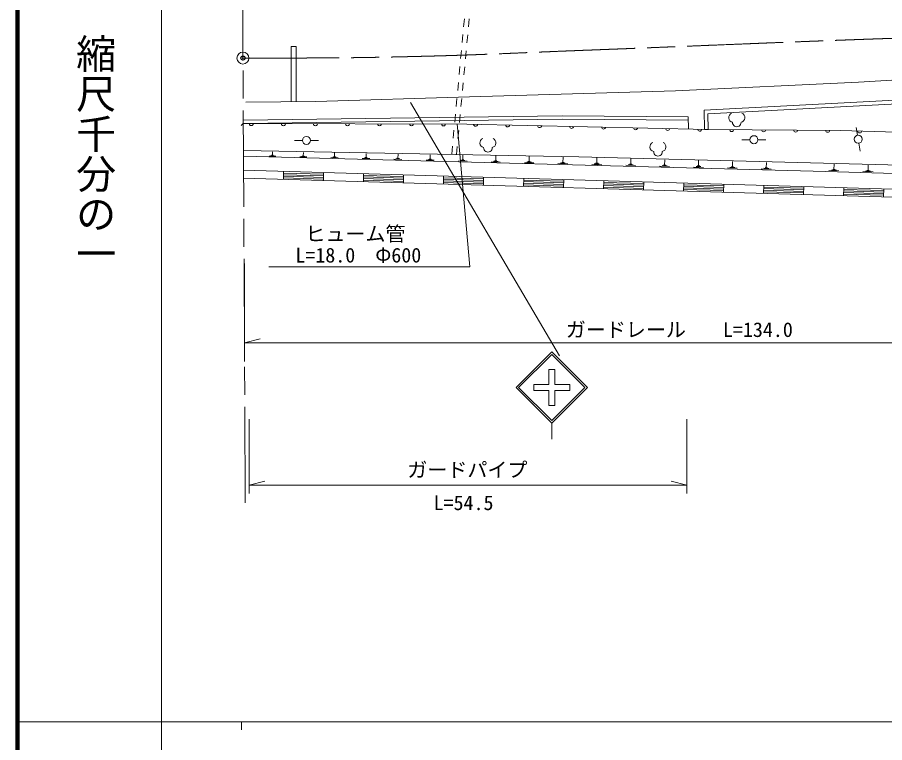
# Model space of a CAD drawing. Units: millimetres, scale not verified. Extents: x 40000 to 680000, y 20000 to 380000.
# Drawn here: x 40000 to 148322, y 202409 to 293045 of the extents above; entities that cross this region are included whole.
import ezdxf
from ezdxf.enums import TextEntityAlignment as Align

# ---------------------------------------------------------------- set-up
doc = ezdxf.new("R2010")
doc.units = ezdxf.units.MM
doc.header["$LTSCALE"] = 1000
doc.header["$PDMODE"] = 32
doc.header["$PDSIZE"] = 500
doc.linetypes.add('CHAIN', pattern=[18.5, 12, -1.5, 3.5, -1.5])
for name, color, linetype, lineweight in [('M-BGD', 7, 'Continuous', 13), ('M-BMK', 2, 'CHAIN', 13), ('M-BMK-SRVR', 3, 'Continuous', 13), ('M-STR-HTXT', 7, 'Continuous', 13), ('M-STR-STRC', 7, 'Continuous', 13), ('M-TTL', 2, 'Continuous', 140), ('M-TTL-BAND', 7, 'Continuous', 13)]:
    doc.layers.add(name, color=color, linetype=linetype, lineweight=lineweight)
doc.layers.add('M-OTRS', color=6, linetype='Continuous')
doc.styles.add('@ＭＳ ゴシック', font='')
doc.styles.add('ＭＳ ゴシック', font='')
doc.styles.get('@ＭＳ ゴシック').set_extended_font_data('@MS Gothic')
doc.styles.get('ＭＳ ゴシック').set_extended_font_data('MS Gothic')

msp = doc.modelspace()

# ---------------------------------------------------------------- linework, layer by layer
at = {"layer": 'M-BGD'}
for p, q in [((95835, 292872), (95741, 291877)), ((96341, 291847), (96435, 292843)), ((95648, 290881), (95555, 289885)), ((96155, 289856), (96248, 290851)), ((74200, 289393), (74805, 289395)), ((74218, 282502), (74200, 289393)), ((74823, 282510), (74805, 289395)), ((95461, 288890), (95368, 287894)), ((95968, 287864), (96061, 288860)), ((95275, 286898), (95181, 285903)), ((95781, 285873), (95875, 286869)), ((95088, 284907), (94995, 283911)), ((95594, 283882), (95688, 284878)), ((94901, 282916), (94808, 281920)), ((95408, 281891), (95501, 282886)), ((94715, 280925), (94621, 279929)), ((95221, 279899), (95314, 280895)), ((123771, 280623), (123825, 279155)), ((67973, 279516), (68223, 279765)), ((94528, 278933), (94434, 277938)), ((95034, 277908), (95128, 278904)), ((126267, 279049), (125802, 279044)), ((144749, 279293), (144927, 278309)), ((74612, 277669), (75612, 277669)), ((77612, 277669), (76612, 277669)), ((130491, 277758), (131491, 277758)), ((133491, 277758), (132491, 277758)), ((145284, 276341), (145105, 277325)), ((71864, 275814), (71875, 276245)), ((94341, 276942), (94248, 275946)), ((94848, 275917), (94941, 276913)), ((72265, 275696), (71458, 275717)), ((72065, 275755), (71661, 275766)), ((71965, 275812), (71763, 275817)), ((76137, 275595), (75286, 275617)), ((75926, 275657), (75500, 275668)), ((75821, 275716), (75608, 275722)), ((75714, 275719), (75726, 276173)), ((80053, 275492), (79158, 275516)), ((79831, 275558), (79383, 275570)), ((79720, 275620), (79497, 275626)), ((79608, 275623), (79621, 276101)), ((84013, 275389), (83074, 275413)), ((83780, 275458), (83310, 275470)), ((83664, 275523), (83429, 275529)), ((83547, 275526), (83560, 276027)), ((88019, 275284), (87035, 275310)), ((87774, 275356), (87282, 275369)), ((87653, 275425), (87407, 275431)), ((87530, 275428), (87544, 275953)), ((92070, 275178), (91040, 275205)), ((91814, 275254), (91299, 275267)), ((91687, 275326), (91430, 275332)), ((91558, 275329), (91573, 275878)), ((95900, 275150), (95362, 275164)), ((95767, 275225), (95498, 275232)), ((95633, 275228), (95648, 275802)), ((99754, 275127), (99769, 275725)), ((103921, 275024), (103938, 275647)), ((108136, 274920), (108153, 275569)), ((112373, 274813), (112390, 275472)), ((116608, 274702), (116625, 275361)), ((120842, 274591), (120859, 275250)), ((125075, 274480), (125092, 275138)), ((96167, 275071), (95091, 275099)), ((100310, 274963), (99189, 274992)), ((100032, 275045), (99471, 275060)), ((99894, 275123), (99613, 275131)), ((104501, 274853), (103333, 274884)), ((104211, 274939), (103627, 274954)), ((104067, 275020), (103775, 275028)), ((108740, 274742), (107524, 274774)), ((108438, 274831), (107830, 274847)), ((108288, 274916), (107984, 274924)), ((112987, 274631), (111750, 274664)), ((112680, 274722), (112061, 274738)), ((112527, 274808), (112218, 274817)), ((117222, 274521), (115985, 274553)), ((116915, 274611), (116297, 274627)), ((116762, 274698), (116453, 274706)), ((121455, 274410), (120220, 274442)), ((121148, 274500), (120531, 274517)), ((120996, 274587), (120687, 274595)), ((125687, 274299), (124454, 274332)), ((125381, 274390), (124764, 274406)), ((125229, 274476), (124921, 274484)), ((129919, 274189), (128686, 274221)), ((129613, 274279), (128996, 274295)), ((129461, 274365), (129153, 274373)), ((129307, 274369), (129324, 275027)), ((134149, 274078), (132917, 274110)), ((133843, 274168), (133227, 274184)), ((133691, 274254), (133383, 274263)), ((133537, 274258), (133555, 274915)), ((141991, 274034), (142011, 274693)), ((146246, 273911), (146266, 274581)), ((68253, 273930), (230584, 269211)), ((73251, 273784), (73222, 272785)), ((73228, 272985), (78226, 272839)), ((73234, 273185), (78231, 273039)), ((73239, 273385), (78237, 273239)), ((73245, 273584), (78243, 273439)), ((78220, 272639), (78249, 273639)), ((83247, 273494), (83218, 272494)), ((83235, 273094), (88233, 272949)), ((83241, 273294), (88239, 273149)), ((88216, 272349), (88245, 273349)), ((93243, 273203), (93213, 272204)), ((93237, 273003), (98235, 272858)), ((98211, 272058), (98240, 273058)), ((142604, 273851), (141369, 273888)), ((142297, 273943), (141680, 273961)), ((142145, 274030), (141837, 274039)), ((146870, 273725), (145613, 273762)), ((146558, 273818), (145930, 273836)), ((146403, 273906), (146089, 273915)), ((68224, 272930), (230577, 268211)), ((83223, 272694), (88221, 272549)), ((83229, 272894), (88227, 272749)), ((93219, 272404), (98217, 272258)), ((93225, 272603), (98223, 272458)), ((93231, 272803), (98229, 272658)), ((103238, 272913), (103209, 271913)), ((103215, 272113), (108213, 271968)), ((103221, 272313), (108219, 272168)), ((103227, 272513), (108225, 272368)), ((103232, 272713), (108230, 272567)), ((108207, 271768), (108236, 272767)), ((113234, 272622), (113205, 271623)), ((113217, 272022), (118215, 271877)), ((113222, 272222), (118220, 272077)), ((113228, 272422), (118226, 272277)), ((118203, 271477), (118232, 272477)), ((123230, 272332), (123201, 271332)), ((123218, 271932), (128216, 271786)), ((123224, 272132), (128222, 271986)), ((128199, 271187), (128228, 272186)), ((133226, 272041), (133197, 271041)), ((138194, 270896), (138224, 271896)), ((113211, 271822), (118209, 271677)), ((123207, 271532), (128204, 271387)), ((123212, 271732), (128210, 271587)), ((133202, 271241), (138200, 271096)), ((133208, 271441), (138206, 271296)), ((133214, 271641), (138212, 271496)), ((133220, 271841), (138218, 271696)), ((143221, 271750), (143192, 270751)), ((143198, 270951), (148196, 270806)), ((143204, 271151), (148202, 271005)), ((143210, 271351), (148208, 271205)), ((143216, 271551), (148213, 271405)), ((148190, 270606), (148219, 271605)), ((68375, 250037), (68375, 262291))]:
    msp.add_line(p, q, dxfattribs=at)
for points in [[(68523, 282424), (77281, 282544), (96458, 283119), (122183, 283859), (145058, 284927), (164455, 286105), (180098, 286982), (193823, 287777), (204015, 288105), (221384, 288352), (236753, 288461), (255519, 288763)], [(125802, 279044), (125778, 281439), (204403, 285588), (255670, 286306)], [(126267, 279049), (126247, 280998), (204418, 285123), (255676, 285841)], [(123771, 280623), (108034, 280756), (68221, 280194)], [(123767, 280193), (108035, 280327), (68223, 279765)], [(68223, 279765), (96129, 279713), (126267, 279049), (142812, 278919), (162419, 278302), (201348, 277747)], [(68240, 276413), (110107, 275633), (163200, 274235), (190622, 273264)], [(189891, 272346), (140980, 273800), (68244, 275701)]]:
    msp.add_lwpolyline(points, dxfattribs=at)
for centre in [(76112, 277669), (131991, 277758), (145016, 277817)]:
    msp.add_circle(centre, 500, dxfattribs=at)
for centre, radius, start, end in [((129453, 280520), 599, 113.44836, 257.2818), ((130256, 280520), 599, 282.7182, 66.55164), ((69223, 279763), 250, 179.892, 359.892), ((73223, 279756), 250, 179.892, 359.892), ((77223, 279748), 250, 179.892, 359.892), ((81223, 279741), 250, 179.892, 359.892), ((85223, 279733), 250, 179.892, 359.892), ((89223, 279726), 250, 179.892, 359.892), ((93223, 279718), 250, 179.892, 359.892), ((97223, 279688), 250, 178.73848, 358.73848), ((101222, 279600), 250, 178.73848, 358.73848), ((105221, 279512), 250, 178.73848, 358.73848), ((129855, 279903), 534, 176.52859, 3.47141), ((109220, 279424), 250, 178.73848, 358.73848), ((113219, 279336), 250, 178.73848, 358.73848), ((117218, 279248), 250, 178.73848, 358.73848), ((121217, 279160), 250, 178.73848, 358.73848), ((125216, 279072), 250, 178.73848, 358.73848), ((129216, 279026), 250, 179.55178, 359.55178), ((133216, 278994), 250, 179.55178, 359.55178), ((137216, 278963), 250, 179.55178, 359.55178), ((141216, 278932), 250, 179.55178, 359.55178), ((145214, 278844), 250, 178.19635, 358.19635), ((98372, 277357), 599, 113.44836, 257.2818), ((99175, 277357), 599, 282.7182, 66.55164), ((119605, 276860), 599, 113.44836, 257.2818), ((120408, 276860), 599, 282.7182, 66.55164), ((98773, 276741), 534, 176.52859, 3.47141), ((120006, 276244), 534, 176.52859, 3.47141)]:
    msp.add_arc(centre, radius, start, end, dxfattribs=at)
at = {"layer": 'M-BMK'}
for p, q in [((68182, 287954), (67898, 343520)), ((68465, 232387), (68182, 287954))]:
    msp.add_line(p, q, dxfattribs=at)
msp.add_open_spline([(68182, 287954), (78762, 287961), (81523, 287957), (90072, 288162), (98109, 288354), (102606, 288614), (110640, 288921), (124812, 289462), (132748, 289836), (146922, 290340), (155361, 290640), (160091, 290709), (168531, 290963), (184269, 291437), (193079, 291920), (208822, 292225), (232004, 292674), (244994, 292743), (268181, 292854), (290645, 292961), (303230, 293003), (325693, 292782), (342228, 292619), (351482, 292054), (368016, 291827), (407203, 291290), (429159, 291548), (468348, 291191), (507684, 290833), (520045, 290664), (569053, 289993)], degree=3, knots=[0, 0, 0, 0, 1, 1, 1, 2, 2, 2, 3, 3, 3, 4, 4, 4, 5, 5, 5, 6, 6, 6, 7, 7, 7, 8, 8, 8, 9, 9, 9, 10, 10, 10, 10], dxfattribs=at)
at = {"layer": 'M-BMK-SRVR'}
msp.add_circle((68182, 287954), 750, dxfattribs=at)
msp.add_point((68182, 287954), dxfattribs=at)
msp.add_point((68182, 287954), dxfattribs=at)
msp.add_point((68182, 287954), dxfattribs=at)
at = {"layer": 'M-OTRS'}
msp.add_point((68182, 287954), dxfattribs=at)
at = {"layer": 'M-STR-HTXT'}
msp.add_lwpolyline([(94914, 279737), (96499, 261880), (71426, 261880)], dxfattribs=at)
at = {"layer": 'M-STR-STRC'}
for p, q in [((89085, 282399), (107698, 250730)), ((68375, 252356), (70307, 252874)), ((68375, 252356), (202419, 252356)), ((68969, 242847), (68969, 233545)), ((123606, 242847), (123606, 233545)), ((106743, 242338), (106743, 240338)), ((68969, 234577), (70901, 235095)), ((123606, 234577), (121674, 235095)), ((68969, 234577), (123606, 234577))]:
    msp.add_line(p, q, dxfattribs=at)
at = {"layer": 'M-TTL'}
msp.add_line((40000, 380000), (40000, 20000), dxfattribs=at)
at = {"layer": 'M-TTL-BAND'}
for p, q in [((58000, 370000), (58000, 20000)), ((40000, 205000), (579000, 205000)), ((68000, 205000), (68000, 204000))]:
    msp.add_line(p, q, dxfattribs=at)

# ---------------------------------------------------------------- texts
at = {"layer": 'M-BGD', "style": 'ＭＳ ゴシック'}
msp.add_text('L=134.0', height=1833, dxfattribs=at).set_placement((132492, 254019), align=Align.MIDDLE_CENTER)
at = {"layer": 'M-STR-HTXT', "style": 'ＭＳ ゴシック'}
for s, p in [('ヒューム管', (82223, 265992)), ('L=18.0\u3000Φ600', (82585, 263326))]:
    msp.add_text(s, height=1833, dxfattribs=at).set_placement(p, align=Align.MIDDLE_CENTER)
at = {"layer": 'M-STR-STRC', "style": 'ＭＳ ゴシック'}
for s, p in [('ガードレール', (116000, 254019)), ('ガードパイプ', (96206, 236510)), ('L=54.5', (95728, 232383))]:
    msp.add_text(s, height=1833, dxfattribs=at).set_placement(p, align=Align.MIDDLE_CENTER)
at = {"layer": 'M-TTL-BAND', "style": '@ＭＳ ゴシック'}
msp.add_text('縮尺千分の一', height=3666, rotation=270, dxfattribs=at).set_placement((49777, 261030), align=Align.MIDDLE_RIGHT)

# ---------------------------------------------------------------- wipeouts: each hides what was drawn before it
msp.add_wipeout([(106368, 244544), (107118, 244544), (107118, 246418), (108992, 246418), (108992, 247167), (107118, 247167), (107118, 249041), (106368, 249041), (106368, 247167), (104495, 247167), (104495, 246418), (106368, 246418)])

# ---------------------------------------------------------------- next in the draw order: linework, layer by layer
at = {"layer": 'M-STR-STRC'}
for p, q in [((106743, 251247), (102288, 246793)), ((106743, 250929), (102606, 246793)), ((111198, 246793), (106743, 251247)), ((110880, 246793), (106743, 250929)), ((106368, 249041), (106368, 247167)), ((106368, 249041), (107118, 249041)), ((107118, 249041), (107118, 247167)), ((104495, 247167), (106368, 247167)), ((104495, 247167), (104495, 246418)), ((107118, 247167), (108992, 247167)), ((108992, 247167), (108992, 246418)), ((102288, 246793), (106743, 242338)), ((102606, 246793), (106743, 242656)), ((104495, 246418), (106368, 246418)), ((106368, 246418), (106368, 244544)), ((106743, 242338), (111198, 246793)), ((106743, 242656), (110880, 246793)), ((107118, 246418), (107118, 244544)), ((107118, 246418), (108992, 246418)), ((106368, 244544), (107118, 244544))]:
    msp.add_line(p, q, dxfattribs=at)

doc.saveas('drawing.dxf')
